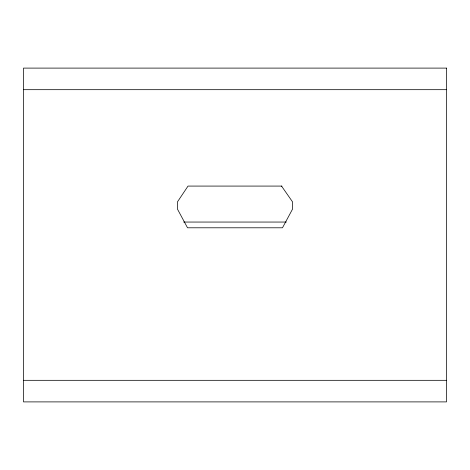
<?xml version="1.0" encoding="UTF-8"?>
<svg xmlns="http://www.w3.org/2000/svg" width="470" height="470" viewBox="0 0 470 470"><rect width="100%" height="100%" fill="white"/><g stroke="black" fill="none" stroke-linecap="round" stroke-linejoin="round"><path stroke-width="0.7" d="M23.5 89.682L446.5 89.682M281.93 186.079L188.024 186.079L177.449 201.894L177.449 209.085L187.518 227.791L282.482 227.791L292.551 209.085L292.551 201.894L281.542 186.079M183.67 222.052L286.33 222.052M23.5 380.318L446.5 380.318M446.5 68.103L23.5 68.103L23.5 401.897L446.5 401.897L446.5 68.103"/></g></svg>
